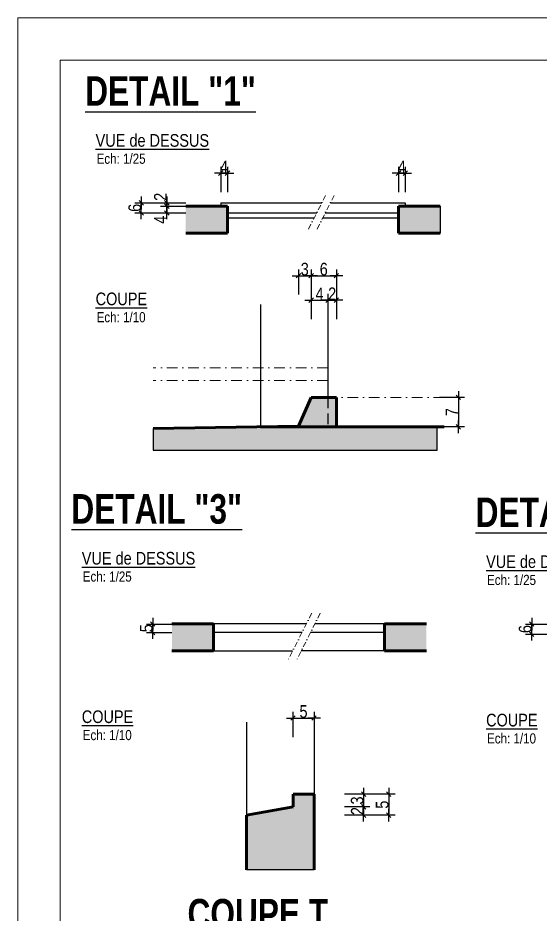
# Model space of a CAD drawing. Header units: centimetres. Extents: x 38820 to 82487, y -36363 to -12804.
# Drawn here: x 48168 to 48788, y -19890 to -18827 of the extents above; entities that cross this region are included whole.
import ezdxf
from ezdxf.enums import TextEntityAlignment as Align

# ---------------------------------------------------------------- set-up
doc = ezdxf.new("R2010")
doc.units = ezdxf.units.CM
doc.header["$LTSCALE"] = 0.5
doc.linetypes.add('CACHEX2', pattern=[19.05, 12.7, -6.35])
doc.linetypes.add('TIRETPTX2', pattern=[50.8, 25.4, -12.7, 0, -12.7])
doc.layers.get('DEFPOINTS').update_dxf_attribs({"linetype": 'CONTINUOUS'})
for name, color, linetype, lineweight in [('01_Cad_1_', 5, 'CONTINUOUS', 9), ('01_murs_coup', 5, 'CONTINUOUS', 60), ('01_tram_axes', 2, 'TIRETPTX2', 9)]:
    doc.layers.add(name, color=color, linetype=linetype, lineweight=lineweight)
for name, color, linetype in [('01_cote_gen', 4, 'CONTINUOUS'), ('01_linteaux', 2, 'CONTINUOUS'), ('01_poch_BN', 9, 'CONTINUOUS'), ('01_texte', 230, 'CONTINUOUS'), ('AA_COTES', 2, 'CONTINUOUS')]:
    doc.layers.add(name, color=color, linetype=linetype)
doc.styles.add('ARIAL NA', font='ARIALN.TTF')
doc.styles.add('impact', font='impact.ttf')
doc.styles.add('STYLE2', font='ARIALN.TTF')
doc.dimstyles.new('JB10', dxfattribs={"dimscale": 0.1, "dimtxt": 150, "dimasz": 15, "dimexe": 0.1, "dimexo": 0.1, "dimgap": 0.09, "dimtad": 1, "dimdec": 1, "dimlfac": 0.2, "dimdsep": 46, "dimtxsty": 'STYLE2', "dimblk1": 'BOND_G', "dimblk2": 'BOND_D', "dimsah": 1, "dimcen": 1.5, "dimdle": 0.01, "dimse1": 1, "dimse2": 1, "dimclrd": 4, "dimclre": 2, "dimclrt": 6, "dimazin": 2, "dimtfac": 2.333333, "dimtdec": 1, "dimtix": 1, "dimtmove": 2, "dimatfit": 3, "dimldrblk": 'BOND_G', "dimfxl": 1, "dimtolj": 1, "dimtzin": 0, "dimarcsym": 0})
doc.dimstyles.new('JB25', dxfattribs={"dimscale": 0.1, "dimtxt": 150, "dimasz": 15, "dimexe": 0.1, "dimexo": 0.1, "dimgap": 0.09, "dimtad": 1, "dimdec": 1, "dimlfac": 0.5, "dimdsep": 46, "dimtxsty": 'STYLE2', "dimblk1": 'BOND_G', "dimblk2": 'BOND_D', "dimsah": 1, "dimcen": 1.5, "dimdle": 0.01, "dimse1": 1, "dimse2": 1, "dimclrd": 4, "dimclre": 2, "dimclrt": 6, "dimazin": 2, "dimtfac": 2.333333, "dimtdec": 1, "dimtix": 1, "dimtmove": 2, "dimatfit": 3, "dimldrblk": 'BOND_G', "dimfxl": 1, "dimtolj": 1, "dimtzin": 0, "dimarcsym": 0})

# ---------------------------------------------------------------- blocks, each defined once
blk = doc.blocks.new('BOND_G')
at = {"layer": 'AA_COTES', "color": 0}
for p, q in [((0, -5), (0, 15)), ((5, 0), (-5, 0)), ((1.77, 1.77), (-1.77, -1.77))]:
    blk.add_line(p, q, dxfattribs=at)
blk = doc.blocks.new('BOND_D')
at = {"layer": 'AA_COTES', "color": 0}
for p, q in [((5, 0), (-5, 0)), ((-1.77, -1.77), (1.77, 1.77)), ((0, 5), (0, -15))]:
    blk.add_line(p, q, dxfattribs=at)
blk = doc.blocks.new('*D1745')
at = {"layer": '01_cote_gen', "color": 4, "lineweight": -2, "transparency": 16777216}
blk.add_line((48517.4, -19132.8), (48544.4, -19132.8), dxfattribs=at)
at = {"layer": 'DEFPOINTS', "color": 0}
for p in [(48545.9, -19132.8), (48515.9, -19277.2), (48545.9, -19277.2)]:
    blk.add_point(p, dxfattribs=at)
at = {"layer": '01_cote_gen', "color": 4, "lineweight": -2, "transparency": 16777216, "xscale": 1.5, "yscale": 1.5, "zscale": 1.5, "rotation": 180}
blk.add_blockref('BOND_G', (48515.9, -19132.8), dxfattribs=at)
at = {"layer": '01_cote_gen', "color": 4, "lineweight": -2, "transparency": 16777216, "xscale": 1.5, "yscale": 1.5, "zscale": 1.5}
blk.add_blockref('BOND_D', (48545.9, -19132.8), dxfattribs=at)
at = {"layer": '01_cote_gen', "color": 6, "transparency": 16777216, "insert": (48530.9, -19125.1), "char_height": 15, "attachment_point": 5, "style": 'STYLE2'}
blk.add_mtext('\\A1;6', dxfattribs=at)
blk = doc.blocks.new('*D1746')
at = {"layer": '01_cote_gen', "color": 4, "lineweight": -2, "transparency": 16777216}
blk.add_line((48517.4, -19161.9), (48534.4, -19161.9), dxfattribs=at)
at = {"layer": 'DEFPOINTS', "color": 0}
for p in [(48515.9, -19155.3), (48535.9, -19161.9), (48535.9, -19166.9)]:
    blk.add_point(p, dxfattribs=at)
at = {"layer": '01_cote_gen', "color": 4, "lineweight": -2, "transparency": 16777216, "xscale": 1.5, "yscale": 1.5, "zscale": 1.5, "rotation": 180}
blk.add_blockref('BOND_G', (48515.9, -19161.9), dxfattribs=at)
at = {"layer": '01_cote_gen', "color": 4, "lineweight": -2, "transparency": 16777216, "xscale": 1.5, "yscale": 1.5, "zscale": 1.5}
blk.add_blockref('BOND_D', (48535.9, -19161.9), dxfattribs=at)
at = {"layer": '01_cote_gen', "color": 6, "transparency": 16777216, "insert": (48525.9, -19154.4), "char_height": 15, "attachment_point": 5, "style": 'STYLE2'}
blk.add_mtext('\\A1;4', dxfattribs=at)
blk = doc.blocks.new('*D1739')
at = {"layer": '01_cote_gen', "color": 4, "lineweight": -2, "transparency": 16777216}
blk.add_line((48537.4, -19161.9), (48544.4, -19161.9), dxfattribs=at)
at = {"layer": 'DEFPOINTS', "color": 0}
for p in [(48545.9, -19158), (48535.9, -19172), (48545.9, -19161.9)]:
    blk.add_point(p, dxfattribs=at)
at = {"layer": '01_cote_gen', "color": 4, "lineweight": -2, "transparency": 16777216, "xscale": 1.5, "yscale": 1.5, "zscale": 1.5, "rotation": 180}
blk.add_blockref('BOND_G', (48535.9, -19161.9), dxfattribs=at)
at = {"layer": '01_cote_gen', "color": 4, "lineweight": -2, "transparency": 16777216, "xscale": 1.5, "yscale": 1.5, "zscale": 1.5}
blk.add_blockref('BOND_D', (48545.9, -19161.9), dxfattribs=at)
at = {"layer": '01_cote_gen', "color": 6, "transparency": 16777216, "insert": (48540.9, -19154.3), "char_height": 15, "attachment_point": 5, "style": 'STYLE2'}
blk.add_mtext('\\A1;2', dxfattribs=at)
blk = doc.blocks.new('*D1747')
at = {"layer": '01_cote_gen', "color": 4, "lineweight": -2, "transparency": 16777216}
blk.add_line((48690.6, -19278.7), (48690.6, -19310.7), dxfattribs=at)
at = {"layer": 'DEFPOINTS', "color": 0}
for p in [(48545.9, -19277.2), (48564.8, -19312.2), (48690.6, -19312.2)]:
    blk.add_point(p, dxfattribs=at)
at = {"layer": '01_cote_gen', "color": 4, "lineweight": -2, "transparency": 16777216, "xscale": 1.5, "yscale": 1.5, "zscale": 1.5}
for name, p, rotation in [('BOND_G', (48690.6, -19277.2), 90), ('BOND_D', (48690.6, -19312.2), 270)]:
    blk.add_blockref(name, p, dxfattribs=dict(at, rotation=rotation))
at = {"layer": '01_cote_gen', "color": 6, "transparency": 16777216, "insert": (48683.1, -19294.7), "char_height": 15, "attachment_point": 5, "rotation": 90, "style": 'STYLE2'}
blk.add_mtext('\\A1;7', dxfattribs=at)
blk = doc.blocks.new('*D1748')
at = {"layer": '01_cote_gen', "color": 4, "lineweight": -2, "transparency": 16777216}
blk.add_line((48502.5, -19132.8), (48514.4, -19132.8), dxfattribs=at)
at = {"layer": 'DEFPOINTS', "color": 0}
for p in [(48515.9, -19132.8), (48515.9, -19277.2), (48501, -19311.5)]:
    blk.add_point(p, dxfattribs=at)
at = {"layer": '01_cote_gen', "color": 4, "lineweight": -2, "transparency": 16777216, "xscale": 1.5, "yscale": 1.5, "zscale": 1.5, "rotation": 180}
blk.add_blockref('BOND_G', (48501, -19132.8), dxfattribs=at)
at = {"layer": '01_cote_gen', "color": 4, "lineweight": -2, "transparency": 16777216, "xscale": 1.5, "yscale": 1.5, "zscale": 1.5}
blk.add_blockref('BOND_D', (48515.9, -19132.8), dxfattribs=at)
at = {"layer": '01_cote_gen', "color": 6, "transparency": 16777216, "insert": (48508.4, -19125.1), "char_height": 15, "attachment_point": 5, "style": 'STYLE2'}
blk.add_mtext('\\A1;3', dxfattribs=at)
blk = doc.blocks.new('*D1749')
at = {"layer": '01_cote_gen', "color": 4, "lineweight": -2, "transparency": 16777216}
blk.add_line((48344.7, -19056.8), (48344.7, -19051.8), dxfattribs=at)
at = {"layer": 'DEFPOINTS', "color": 0}
for p in [(48344.7, -19050.3), (48416.7, -19050.3), (48432.5, -19058.3)]:
    blk.add_point(p, dxfattribs=at)
at = {"layer": '01_cote_gen', "color": 4, "lineweight": -2, "transparency": 16777216, "xscale": 1.5, "yscale": 1.5, "zscale": 1.5}
for name, p, rotation in [('BOND_D', (48344.7, -19050.3), 90), ('BOND_G', (48344.7, -19058.3), 270)]:
    blk.add_blockref(name, p, dxfattribs=dict(at, rotation=rotation))
at = {"layer": '01_cote_gen', "color": 6, "transparency": 16777216, "insert": (48337.1, -19066.4), "char_height": 15, "attachment_point": 5, "rotation": 90, "style": 'STYLE2'}
blk.add_mtext('\\A1;4', dxfattribs=at)
blk = doc.blocks.new('*D1740')
at = {"layer": '01_cote_gen', "color": 4, "lineweight": -2, "transparency": 16777216}
blk.add_line((48314.4, -19056.8), (48314.4, -19047.8), dxfattribs=at)
at = {"layer": 'DEFPOINTS', "color": 0}
for p in [(48314.4, -19046.3), (48357.2, -19046.3), (48356.3, -19058.3)]:
    blk.add_point(p, dxfattribs=at)
at = {"layer": '01_cote_gen', "color": 4, "lineweight": -2, "transparency": 16777216, "xscale": 1.5, "yscale": 1.5, "zscale": 1.5}
for name, p, rotation in [('BOND_D', (48314.4, -19046.3), 90), ('BOND_G', (48314.4, -19058.3), 270)]:
    blk.add_blockref(name, p, dxfattribs=dict(at, rotation=rotation))
at = {"layer": '01_cote_gen', "color": 6, "transparency": 16777216, "insert": (48306.7, -19052.3), "char_height": 15, "attachment_point": 5, "rotation": 90, "style": 'STYLE2'}
blk.add_mtext('\\A1;6', dxfattribs=at)
blk = doc.blocks.new('*D1741')
at = {"layer": '01_cote_gen', "color": 4, "lineweight": -2, "transparency": 16777216}
blk.add_line((48344.7, -19048.8), (48344.7, -19047.8), dxfattribs=at)
at = {"layer": 'DEFPOINTS', "color": 0}
for p in [(48336.9, -19046.3), (48337.2, -19050.3), (48344.7, -19046.3)]:
    blk.add_point(p, dxfattribs=at)
at = {"layer": '01_cote_gen', "color": 4, "lineweight": -2, "transparency": 16777216, "xscale": 1.5, "yscale": 1.5, "zscale": 1.5}
for name, p, rotation in [('BOND_D', (48344.7, -19046.3), 90), ('BOND_G', (48344.7, -19050.3), 270)]:
    blk.add_blockref(name, p, dxfattribs=dict(at, rotation=rotation))
at = {"layer": '01_cote_gen', "color": 6, "transparency": 16777216, "insert": (48337.1, -19039.2), "char_height": 15, "attachment_point": 5, "rotation": 90, "style": 'STYLE2'}
blk.add_mtext('\\A1;2', dxfattribs=at)
blk = doc.blocks.new('*D1750')
at = {"layer": '01_cote_gen', "color": 4, "lineweight": -2, "transparency": 16777216}
for p, q in [((48407.2, -19011.2), (48405.7, -19011.2)), ((48416.7, -19011.2), (48408.7, -19011.2)), ((48418.2, -19011.2), (48419.7, -19011.2))]:
    blk.add_line(p, q, dxfattribs=at)
at = {"layer": 'DEFPOINTS', "color": 0}
for p in [(48408.7, -19011.2), (48408.7, -19046.3), (48416.7, -19050.3)]:
    blk.add_point(p, dxfattribs=at)
at = {"layer": '01_cote_gen', "color": 4, "lineweight": -2, "transparency": 16777216, "xscale": 1.5, "yscale": 1.5, "zscale": 1.5}
blk.add_blockref('BOND_D', (48408.7, -19011.2), dxfattribs=at)
at = {"layer": '01_cote_gen', "color": 4, "lineweight": -2, "transparency": 16777216, "xscale": 1.5, "yscale": 1.5, "zscale": 1.5, "rotation": 180}
blk.add_blockref('BOND_G', (48416.7, -19011.2), dxfattribs=at)
at = {"layer": '01_cote_gen', "color": 6, "transparency": 16777216, "insert": (48412.7, -19003.7), "char_height": 15, "attachment_point": 5, "style": 'STYLE2'}
blk.add_mtext('\\A1;4', dxfattribs=at)
blk = doc.blocks.new('*D1751')
at = {"layer": '01_cote_gen', "color": 4, "lineweight": -2, "transparency": 16777216}
for p, q in [((48618.1, -19011.2), (48616.6, -19011.2)), ((48627.6, -19011.2), (48619.6, -19011.2)), ((48629.1, -19011.2), (48630.6, -19011.2))]:
    blk.add_line(p, q, dxfattribs=at)
at = {"layer": 'DEFPOINTS', "color": 0}
for p in [(48619.6, -19011.2), (48619.6, -19050.3), (48627.6, -19050.3)]:
    blk.add_point(p, dxfattribs=at)
at = {"layer": '01_cote_gen', "color": 4, "lineweight": -2, "transparency": 16777216, "xscale": 1.5, "yscale": 1.5, "zscale": 1.5}
blk.add_blockref('BOND_D', (48619.6, -19011.2), dxfattribs=at)
at = {"layer": '01_cote_gen', "color": 4, "lineweight": -2, "transparency": 16777216, "xscale": 1.5, "yscale": 1.5, "zscale": 1.5, "rotation": 180}
blk.add_blockref('BOND_G', (48627.6, -19011.2), dxfattribs=at)
at = {"layer": '01_cote_gen', "color": 6, "transparency": 16777216, "insert": (48623.6, -19003.7), "char_height": 15, "attachment_point": 5, "style": 'STYLE2'}
blk.add_mtext('\\A1;4', dxfattribs=at)
blk = doc.blocks.new('*D1756')
at = {"layer": '01_cote_gen', "color": 4, "lineweight": -2, "transparency": 16777216}
blk.add_line((48495.9, -19657.7), (48517.9, -19657.7), dxfattribs=at)
at = {"layer": 'DEFPOINTS', "color": 0}
for p in [(48494.4, -19651.1), (48519.4, -19657.7), (48519.4, -19662.7)]:
    blk.add_point(p, dxfattribs=at)
at = {"layer": '01_cote_gen', "color": 4, "lineweight": -2, "transparency": 16777216, "xscale": 1.5, "yscale": 1.5, "zscale": 1.5, "rotation": 180}
blk.add_blockref('BOND_G', (48494.4, -19657.7), dxfattribs=at)
at = {"layer": '01_cote_gen', "color": 4, "lineweight": -2, "transparency": 16777216, "xscale": 1.5, "yscale": 1.5, "zscale": 1.5}
blk.add_blockref('BOND_D', (48519.4, -19657.7), dxfattribs=at)
at = {"layer": '01_cote_gen', "color": 6, "transparency": 16777216, "insert": (48506.9, -19650), "char_height": 15, "attachment_point": 5, "style": 'STYLE2'}
blk.add_mtext('\\A1;5', dxfattribs=at)
blk = doc.blocks.new('*D1757')
at = {"layer": '01_cote_gen', "color": 4, "lineweight": -2, "transparency": 16777216}
blk.add_line((48578.2, -19749.5), (48578.2, -19761.5), dxfattribs=at)
at = {"layer": 'DEFPOINTS', "color": 0}
for p in [(48519.4, -19748), (48494.4, -19763), (48578.2, -19763)]:
    blk.add_point(p, dxfattribs=at)
at = {"layer": '01_cote_gen', "color": 4, "lineweight": -2, "transparency": 16777216, "xscale": 1.5, "yscale": 1.5, "zscale": 1.5}
for name, p, rotation in [('BOND_G', (48578.2, -19748), 90), ('BOND_D', (48578.2, -19763), 270)]:
    blk.add_blockref(name, p, dxfattribs=dict(at, rotation=rotation))
at = {"layer": '01_cote_gen', "color": 6, "transparency": 16777216, "insert": (48570.6, -19755.5), "char_height": 15, "attachment_point": 5, "rotation": 90, "style": 'STYLE2'}
blk.add_mtext('\\A1;3', dxfattribs=at)
blk = doc.blocks.new('*D1758')
at = {"layer": '01_cote_gen', "color": 4, "lineweight": -2, "transparency": 16777216}
blk.add_line((48578.2, -19764.5), (48578.2, -19771.5), dxfattribs=at)
at = {"layer": 'DEFPOINTS', "color": 0}
for p in [(48555.7, -19763), (48439.4, -19773), (48578.2, -19773)]:
    blk.add_point(p, dxfattribs=at)
at = {"layer": '01_cote_gen', "color": 4, "lineweight": -2, "transparency": 16777216, "xscale": 1.5, "yscale": 1.5, "zscale": 1.5}
for name, p, rotation in [('BOND_G', (48578.2, -19763), 90), ('BOND_D', (48578.2, -19773), 270)]:
    blk.add_blockref(name, p, dxfattribs=dict(at, rotation=rotation))
at = {"layer": '01_cote_gen', "color": 6, "transparency": 16777216, "insert": (48570.7, -19768), "char_height": 15, "attachment_point": 5, "rotation": 90, "style": 'STYLE2'}
blk.add_mtext('\\A1;2', dxfattribs=at)
blk = doc.blocks.new('*D1755')
at = {"layer": '01_cote_gen', "color": 4, "lineweight": -2, "transparency": 16777216}
blk.add_line((48608, -19749.5), (48608, -19771.5), dxfattribs=at)
at = {"layer": 'DEFPOINTS', "color": 0}
for p in [(48585.7, -19748), (48585.7, -19773), (48608, -19773)]:
    blk.add_point(p, dxfattribs=at)
at = {"layer": '01_cote_gen', "color": 4, "lineweight": -2, "transparency": 16777216, "xscale": 1.5, "yscale": 1.5, "zscale": 1.5}
for name, p, rotation in [('BOND_G', (48608, -19748), 90), ('BOND_D', (48608, -19773), 270)]:
    blk.add_blockref(name, p, dxfattribs=dict(at, rotation=rotation))
at = {"layer": '01_cote_gen', "color": 6, "transparency": 16777216, "insert": (48600.3, -19760.5), "char_height": 15, "attachment_point": 5, "rotation": 90, "style": 'STYLE2'}
blk.add_mtext('\\A1;5', dxfattribs=at)
blk = doc.blocks.new('*D1759')
at = {"layer": '01_cote_gen', "color": 4, "lineweight": -2, "transparency": 16777216}
blk.add_line((48328, -19554.6), (48328, -19547.6), dxfattribs=at)
at = {"layer": 'DEFPOINTS', "color": 0}
for p in [(48328, -19546.1), (48400.3, -19546.1), (48400.3, -19556.1)]:
    blk.add_point(p, dxfattribs=at)
at = {"layer": '01_cote_gen', "color": 4, "lineweight": -2, "transparency": 16777216, "xscale": 1.5, "yscale": 1.5, "zscale": 1.5}
for name, p, rotation in [('BOND_D', (48328, -19546.1), 90), ('BOND_G', (48328, -19556.1), 270)]:
    blk.add_blockref(name, p, dxfattribs=dict(at, rotation=rotation))
at = {"layer": '01_cote_gen', "color": 6, "transparency": 16777216, "insert": (48320.4, -19551.1), "char_height": 15, "attachment_point": 5, "rotation": 90, "style": 'STYLE2'}
blk.add_mtext('\\A1;5', dxfattribs=at)
blk = doc.blocks.new('*D1761')
at = {"layer": '01_cote_gen', "color": 4, "lineweight": -2, "transparency": 16777216}
blk.add_line((48777.7, -19556.6), (48777.7, -19547.6), dxfattribs=at)
at = {"layer": 'DEFPOINTS', "color": 0}
for p in [(48777.7, -19546.1), (48820.4, -19546.1), (48819.6, -19558.1)]:
    blk.add_point(p, dxfattribs=at)
at = {"layer": '01_cote_gen', "color": 4, "lineweight": -2, "transparency": 16777216, "xscale": 1.5, "yscale": 1.5, "zscale": 1.5}
for name, p, rotation in [('BOND_D', (48777.7, -19546.1), 90), ('BOND_G', (48777.7, -19558.1), 270)]:
    blk.add_blockref(name, p, dxfattribs=dict(at, rotation=rotation))
at = {"layer": '01_cote_gen', "color": 6, "transparency": 16777216, "insert": (48770, -19552.1), "char_height": 15, "attachment_point": 5, "rotation": 90, "style": 'STYLE2'}
blk.add_mtext('\\A1;6', dxfattribs=at)

msp = doc.modelspace()

# ---------------------------------------------------------------- hatches: boundary and pattern name
at = {"layer": '01_poch_BN'}
h = msp.add_hatch(color=256, dxfattribs=at)
h.dxf.hatch_style = 1
h.paths.add_polyline_path([(48416.712, -19050.271), (48367.188, -19050.271), (48367.188, -19082.271), (48416.712, -19082.271)])
h.paths.add_polyline_path([(48669.11, -19050.271), (48619.585, -19050.271), (48619.585, -19082.271), (48669.11, -19082.271)])
h = msp.add_hatch(color=256, dxfattribs=at)
h.dxf.hatch_style = 1
h.paths.add_polyline_path([(48545.856, -19277.236), (48515.856, -19277.236), (48500.827, -19312.236), (48545.856, -19312.236)])
h.paths.add_polyline_path([(48665.484, -19312.236), (48545.856, -19312.236), (48500.827, -19312.236), (48501.002, -19311.535), (48328.503, -19314.109), (48328.503, -19340.009), (48665.484, -19340.009)])
h = msp.add_hatch(color=256, dxfattribs=at)
h.dxf.hatch_style = 1
h.paths.add_polyline_path([(48400.281, -19546.074), (48350.756, -19546.074), (48350.756, -19578.074), (48400.281, -19578.074)])
h.paths.add_polyline_path([(48652.678, -19546.074), (48603.153, -19546.074), (48603.153, -19578.074), (48652.678, -19578.074)])
h = msp.add_hatch(color=256, dxfattribs=at)
h.dxf.hatch_style = 1
h.paths.add_polyline_path([(48519.425, -19748.039), (48494.425, -19748.039), (48494.425, -19763.039), (48439.425, -19773.039), (48439.425, -19837.946), (48519.425, -19837.946)])

# ---------------------------------------------------------------- linework, layer by layer
at = {"layer": '01_Cad_1_'}
for p in [(54108.056, -18826.925), (48168.056, -23026.925)]:
    msp.add_line(p, (48168.056, -18826.925), dxfattribs=at)
at = {"layer": '01_Cad_1_', "color": 2}
for p in [(54058.056, -18876.925), (48218.056, -22976.925)]:
    msp.add_line(p, (48218.056, -18876.925), dxfattribs=at)
at = {"layer": '01_linteaux'}
for p, q in [((48408.712, -19046.271), (48528.654, -19046.271)), ((48408.712, -19046.271), (48408.712, -19050.271)), ((48538.798, -19046.271), (48627.585, -19046.271)), ((48627.585, -19046.271), (48627.585, -19050.271)), ((48416.712, -19058.271), (48522.588, -19058.271)), ((48416.712, -19064.271), (48519.554, -19064.271)), ((48529.698, -19064.271), (48619.585, -19064.271)), ((48532.731, -19058.271), (48619.585, -19058.271)), ((48455.856, -19166.887), (48455.856, -19312.236)), ((48535.856, -19166.887), (48535.856, -19277.236)), ((48545.856, -19312.236), (48535.856, -19312.236)), ((48510.2, -19546.074), (48400.281, -19546.074)), ((48603.153, -19546.074), (48520.344, -19546.074)), ((48505.145, -19556.074), (48400.281, -19556.074)), ((48603.153, -19556.074), (48515.288, -19556.074)), ((48400.281, -19578.074), (48494.023, -19578.074)), ((48603.153, -19578.074), (48504.166, -19578.074)), ((48439.425, -19662.69), (48439.425, -19773.039)), ((48519.425, -19662.69), (48519.425, -19748.039))]:
    msp.add_line(p, q, dxfattribs=at)
at = {"layer": '01_linteaux', "linetype": 'CACHEX2', "ltscale": 2}
msp.add_line((48535.856, -19277.236), (48535.856, -19312.236), dxfattribs=at)
at = {"layer": '01_murs_coup'}
for p, q in [((48416.712, -19050.271), (48367.188, -19050.271)), ((48416.712, -19050.271), (48416.712, -19082.271)), ((48619.585, -19050.271), (48619.585, -19082.271)), ((48669.11, -19050.271), (48619.585, -19050.271)), ((48416.712, -19082.271), (48367.188, -19082.271)), ((48669.11, -19082.271), (48619.585, -19082.271)), ((48515.856, -19277.236), (48501.002, -19311.535)), ((48545.856, -19277.236), (48515.856, -19277.236)), ((48545.856, -19277.236), (48545.856, -19312.236)), ((48501.002, -19311.535), (48328.503, -19314.109)), ((48673.674, -19312.236), (48455.856, -19312.236)), ((48673.674, -19312.236), (48545.856, -19312.236)), ((48400.281, -19546.074), (48350.756, -19546.074)), ((48400.281, -19546.074), (48400.281, -19578.074)), ((48603.153, -19546.074), (48603.153, -19578.074)), ((48652.678, -19546.074), (48603.153, -19546.074)), ((48400.281, -19578.074), (48350.756, -19578.074)), ((48652.678, -19578.074), (48603.153, -19578.074)), ((48494.425, -19748.039), (48494.425, -19763.039)), ((48519.425, -19748.039), (48494.425, -19748.039)), ((48519.425, -19748.039), (48519.425, -19837.946)), ((48439.425, -19773.039), (48494.425, -19763.039)), ((48439.425, -19773.039), (48439.425, -19837.946))]:
    msp.add_line(p, q, dxfattribs=at)
at = {"layer": '01_poch_BN'}
for p, q in [((48669.11, -19050.271), (48669.11, -19082.271)), ((48328.503, -19314.109), (48328.503, -19340.009)), ((48665.484, -19340.009), (48665.484, -19312.236)), ((48328.503, -19340.009), (48665.484, -19340.009)), ((48519.425, -19837.946), (48439.425, -19837.946))]:
    msp.add_line(p, q, dxfattribs=at)
at = {"layer": '01_tram_axes', "ltscale": 0.5}
for p, q in [((48533.066, -19037.545), (48511.729, -19079.75)), ((48543.209, -19037.545), (48521.872, -19079.75)), ((48516.634, -19533.347), (48487.993, -19590)), ((48526.778, -19533.347), (48498.137, -19590))]:
    msp.add_line(p, q, dxfattribs=at)
at = {"layer": '01_tram_axes'}
for p, q in [((48535.856, -19242.236), (48328.503, -19242.236)), ((48535.856, -19257.236), (48328.503, -19257.236)), ((48673.674, -19277.236), (48545.856, -19277.236))]:
    msp.add_line(p, q, dxfattribs=at)
at = {"layer": '01_tram_axes', "ltscale": 2}
for p, q in [((48535.856, -19242.236), (48535.856, -19257.236)), ((48519.425, -19713.039), (48519.425, -19728.039))]:
    msp.add_line(p, q, dxfattribs=at)

# ---------------------------------------------------------------- texts
at = {"layer": '01_texte', "style": 'impact'}
for s, p in [('%%UDETAIL "1"', (48349.128, -18941.683)), ('%%UDETAIL "3"', (48332.696, -19437.486)), ('%%UDETAIL "1"', (48812.395, -19441.486)), ('%%UCOUPE T', (48452.703, -19917.849))]:
    msp.add_text(s, height=35, dxfattribs=at).set_placement(p, align=Align.BOTTOM_CENTER)
at = {"layer": '01_texte', "style": 'ARIAL NA'}
for s, height, p in [('%%UVUE de DESSUS', 15, (48260.252, -18979.757)), (' Ech: 1/25', 12, (48257.597, -18999.986)), ('%%UCOUPE', 15, (48260.252, -19167.809)), (' Ech: 1/10', 12, (48257.597, -19188.038)), ('%%UVUE de DESSUS', 15, (48243.82, -19475.56)), ('%%UVUE de DESSUS', 15, (48723.519, -19479.56)), (' Ech: 1/25', 12, (48241.165, -19495.789)), (' Ech: 1/25', 12, (48720.864, -19499.789)), ('%%UCOUPE', 15, (48243.82, -19663.612)), ('%%UCOUPE', 15, (48723.519, -19667.612)), (' Ech: 1/10', 12, (48241.165, -19683.841)), (' Ech: 1/10', 12, (48720.864, -19687.841))]:
    msp.add_text(s, height=height, dxfattribs=at).set_placement(p)

# ---------------------------------------------------------------- dimensions: what is measured, and where the dimension line sits
at = {"layer": '01_cote_gen'}
for base, p1, p2, dimstyle, picture, middle in [((48408.712, -19011.204), (48416.712, -19050.271), (48408.712, -19046.271), 'JB25', '*D1750', (48412.712, -19003.695)), ((48619.585, -19011.204), (48627.585, -19050.271), (48619.585, -19050.271), 'JB25', '*D1751', (48623.585, -19003.695)), ((48515.856, -19132.801), (48501.002, -19311.535), (48515.856, -19277.236), 'JB10', '*D1748', (48508.429, -19125.133)), ((48545.856, -19132.801), (48515.856, -19277.236), (48545.856, -19277.236), 'JB10', '*D1745', (48530.856, -19125.133)), ((48535.856, -19161.86), (48515.856, -19155.301), (48535.856, -19166.887), 'JB10', '*D1746', (48525.856, -19154.351)), ((48545.856, -19161.86), (48535.856, -19172.012), (48545.856, -19157.953), 'JB10', '*D1739', (48540.856, -19154.32)), ((48519.425, -19657.663), (48494.425, -19651.104), (48519.425, -19662.69), 'JB10', '*D1756', (48506.925, -19650.026))]:
    dim = msp.add_linear_dim(base=base, p1=p1, p2=p2, dimstyle=dimstyle, dxfattribs=at)
    dim.commit()
    dim.dimension.update_dxf_attribs({"geometry": picture, "text_midpoint": middle})
for base, p1, p2, picture, middle in [((48344.652, -19046.271), (48337.152, -19050.271), (48336.909, -19046.271), '*D1741', (48337.113, -19039.202)), ((48344.652, -19050.271), (48432.549, -19058.271), (48416.712, -19050.271), '*D1749', (48337.143, -19066.447))]:
    dim = msp.add_linear_dim(base=base, p1=p1, p2=p2, angle=90, dimstyle='JB25', dxfattribs=at)
    dim.commit()
    dim.dimension.update_dxf_attribs({"geometry": picture, "text_midpoint": middle, "dimtype": 160})
for base, p1, p2, dimstyle, picture, middle in [((48314.409, -19046.271), (48356.294, -19058.271), (48357.164, -19046.271), 'JB25', '*D1740', (48306.742, -19052.271)), ((48690.626, -19312.236), (48545.856, -19277.236), (48564.765, -19312.236), 'JB10', '*D1747', (48683.117, -19294.736)), ((48328.006, -19546.074), (48400.281, -19556.074), (48400.281, -19546.074), 'JB25', '*D1759', (48320.369, -19551.074)), ((48777.676, -19546.074), (48819.561, -19558.074), (48820.432, -19546.074), 'JB25', '*D1761', (48770.009, -19552.074)), ((48578.227, -19763.039), (48519.425, -19748.039), (48494.425, -19763.039), 'JB10', '*D1757', (48570.559, -19755.539)), ((48607.98, -19773.039), (48585.727, -19748.039), (48585.727, -19773.039), 'JB10', '*D1755', (48600.343, -19760.539)), ((48578.227, -19773.039), (48555.727, -19763.039), (48439.425, -19773.039), 'JB10', '*D1758', (48570.687, -19768.039))]:
    dim = msp.add_linear_dim(base=base, p1=p1, p2=p2, angle=90, dimstyle=dimstyle, dxfattribs=at)
    dim.commit()
    dim.dimension.update_dxf_attribs({"geometry": picture, "text_midpoint": middle})

doc.saveas('drawing.dxf')
